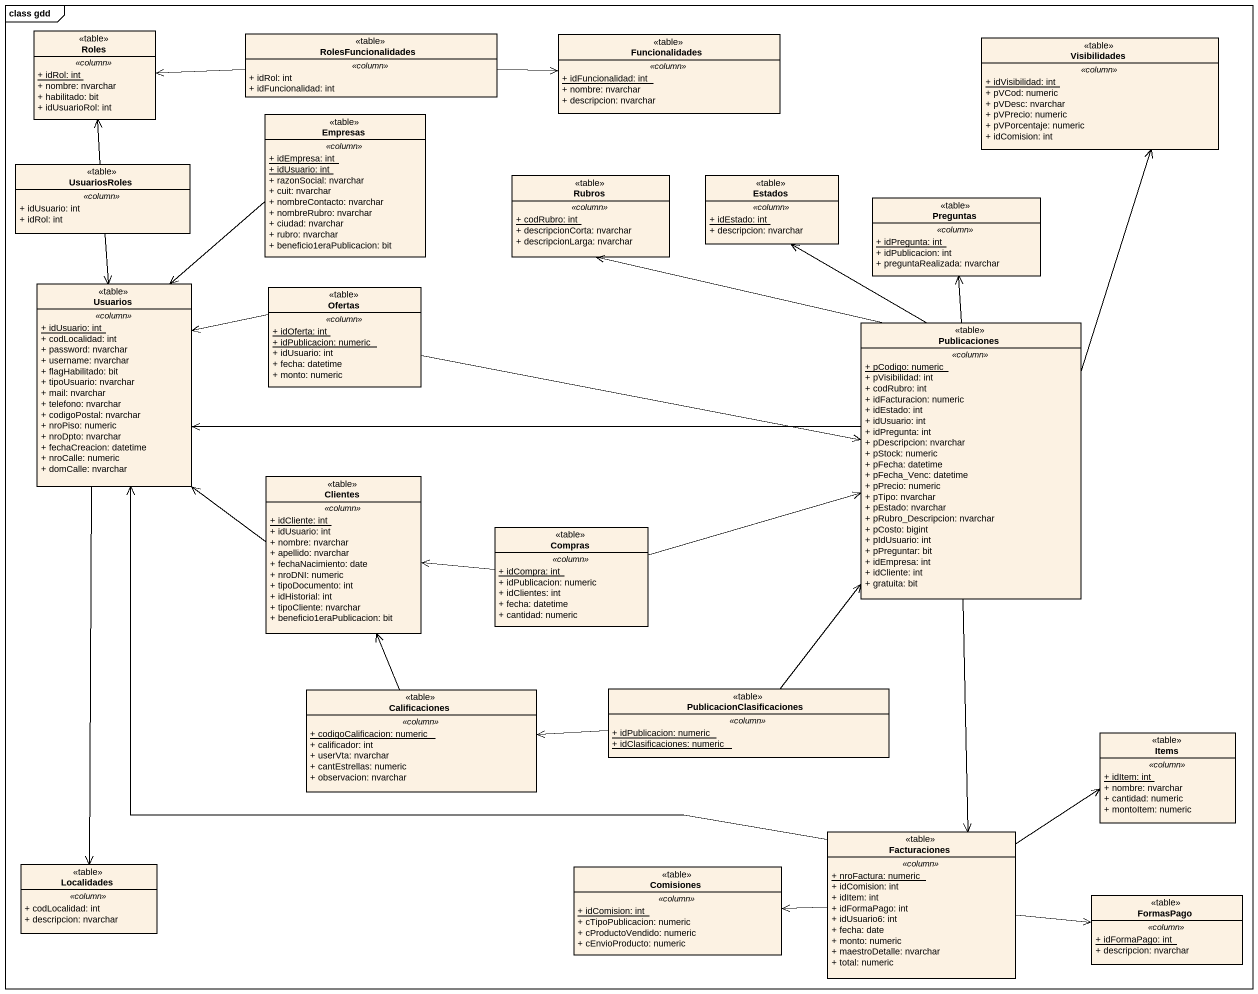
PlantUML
@startuml
mainframe class gdd
hide circle
hide empty members
skinparam classAttributeIconSize 0
class Roles <<table>> {
  .. <<column>> ..
  {static} + idRol: int
  + nombre: nvarchar
  + habilitado: bit
  + idUsuarioRol: int
}
class RolesFuncionalidades <<table>> {
  .. <<column>> ..
  + idRol: int
  + idFuncionalidad: int
}
class Funcionalidades <<table>> {
  .. <<column>> ..
  {static} + idFuncionalidad: int
  + nombre: nvarchar
  + descripcion: nvarchar
}
class Visibilidades <<table>> {
  .. <<column>> ..
  {static} + idVisibilidad: int
  + pVCod: numeric
  + pVDesc: nvarchar
  + pVPrecio: numeric
  + pVPorcentaje: numeric
  + idComision: int
}
class Empresas <<table>> {
  .. <<column>> ..
  {static} + idEmpresa: int
  {static} + idUsuario: int
  + razonSocial: nvarchar
  + cuit: nvarchar
  + nombreContacto: nvarchar
  + nombreRubro: nvarchar
  + ciudad: nvarchar
  + rubro: nvarchar
  + beneficio1eraPublicacion: bit
}
class UsuariosRoles <<table>> {
  .. <<column>> ..
  + idUsuario: int
  + idRol: int
}
class Rubros <<table>> {
  .. <<column>> ..
  {static} + codRubro: int
  + descripcionCorta: nvarchar
  + descripcionLarga: nvarchar
}
class Estados <<table>> {
  .. <<column>> ..
  {static} + idEstado: int
  + descripcion: nvarchar
}
class Preguntas <<table>> {
  .. <<column>> ..
  {static} + idPregunta: int
  + idPublicacion: int
  + preguntaRealizada: nvarchar
}
class Usuarios <<table>> {
  .. <<column>> ..
  {static} + idUsuario: int
  + codLocalidad: int
  + password: nvarchar
  + username: nvarchar
  + flagHabilitado: bit
  + tipoUsuario: nvarchar
  + mail: nvarchar
  + telefono: nvarchar
  + codigoPostal: nvarchar
  + nroPiso: numeric
  + nroDpto: nvarchar
  + fechaCreacion: datetime
  + nroCalle: numeric
  + domCalle: nvarchar
}
class Ofertas <<table>> {
  .. <<column>> ..
  {static} + idOferta: int
  {static} + idPublicacion: numeric
  + idUsuario: int
  + fecha: datetime
  + monto: numeric
}
class Publicaciones <<table>> {
  .. <<column>> ..
  {static} + pCodigo: numeric
  + pVisibilidad: int
  + codRubro: int
  + idFacturacion: numeric
  + idEstado: int
  + idUsuario: int
  + idPregunta: int
  + pDescripcion: nvarchar
  + pStock: numeric
  + pFecha: datetime
  + pFecha_Venc: datetime
  + pPrecio: numeric
  + pTipo: nvarchar
  + pEstado: nvarchar
  + pRubro_Descripcion: nvarchar
  + pCosto: bigint
  + pIdUsuario: int
  + pPreguntar: bit
  + idEmpresa: int
  + idCliente: int
  + gratuita: bit
}
class Clientes <<table>> {
  .. <<column>> ..
  {static} + idCliente: int
  + idUsuario: int
  + nombre: nvarchar
  + apellido: nvarchar
  + fechaNacimiento: date
  + nroDNI: numeric
  + tipoDocumento: int
  + idHistorial: int
  + tipoCliente: nvarchar
  + beneficio1eraPublicacion: bit
}
class Compras <<table>> {
  .. <<column>> ..
  {static} + idCompra: int
  + idPublicacion: numeric
  + idClientes: int
  + fecha: datetime
  + cantidad: numeric
}
class Calificaciones <<table>> {
  .. <<column>> ..
  {static} + codigoCalificacion: numeric
  + calificador: int
  + userVta: nvarchar
  + cantEstrellas: numeric
  + observacion: nvarchar
}
class PublicacionClasificaciones <<table>> {
  .. <<column>> ..
  {static} + idPublicacion: numeric
  {static} + idClasificaciones: numeric
}
class Items <<table>> {
  .. <<column>> ..
  {static} + idItem: int
  + nombre: nvarchar
  + cantidad: numeric
  + montoItem: numeric
}
class Facturaciones <<table>> {
  .. <<column>> ..
  {static} + nroFactura: numeric
  + idComision: int
  + idItem: int
  + idFormaPago: int
  + idUsuario6: int
  + fecha: date
  + monto: numeric
  + maestroDetalle: nvarchar
  + total: numeric
}
class Localidades <<table>> {
  .. <<column>> ..
  + codLocalidad: int
  + descripcion: nvarchar
}
class Comisiones <<table>> {
  .. <<column>> ..
  {static} + idComision: int
  + cTipoPublicacion: numeric
  + cProductoVendido: numeric
  + cEnvioProducto: numeric
}
class FormasPago <<table>> {
  .. <<column>> ..
  {static} + idFormaPago: int
  + descripcion: nvarchar
}
RolesFuncionalidades -left-> Roles
RolesFuncionalidades -right-> Funcionalidades
Empresas --> Usuarios
UsuariosRoles -up-> Roles
UsuariosRoles --> Usuarios
Usuarios --> Localidades
Ofertas -left-> Usuarios
Ofertas -right-> Publicaciones
Publicaciones -up-> Visibilidades
Publicaciones -up-> Rubros
Publicaciones -up-> Estados
Publicaciones -up-> Preguntas
Publicaciones -left-> Usuarios
Publicaciones --> Facturaciones
Clientes -up-> Usuarios
Compras -right-> Publicaciones
Compras -left-> Clientes
Calificaciones -up-> Clientes
PublicacionClasificaciones -up-> Publicaciones
PublicacionClasificaciones -left-> Calificaciones
Facturaciones -up-> Usuarios
Facturaciones -right-> Items
Facturaciones -left-> Comisiones
Facturaciones -right-> FormasPago
@enduml
